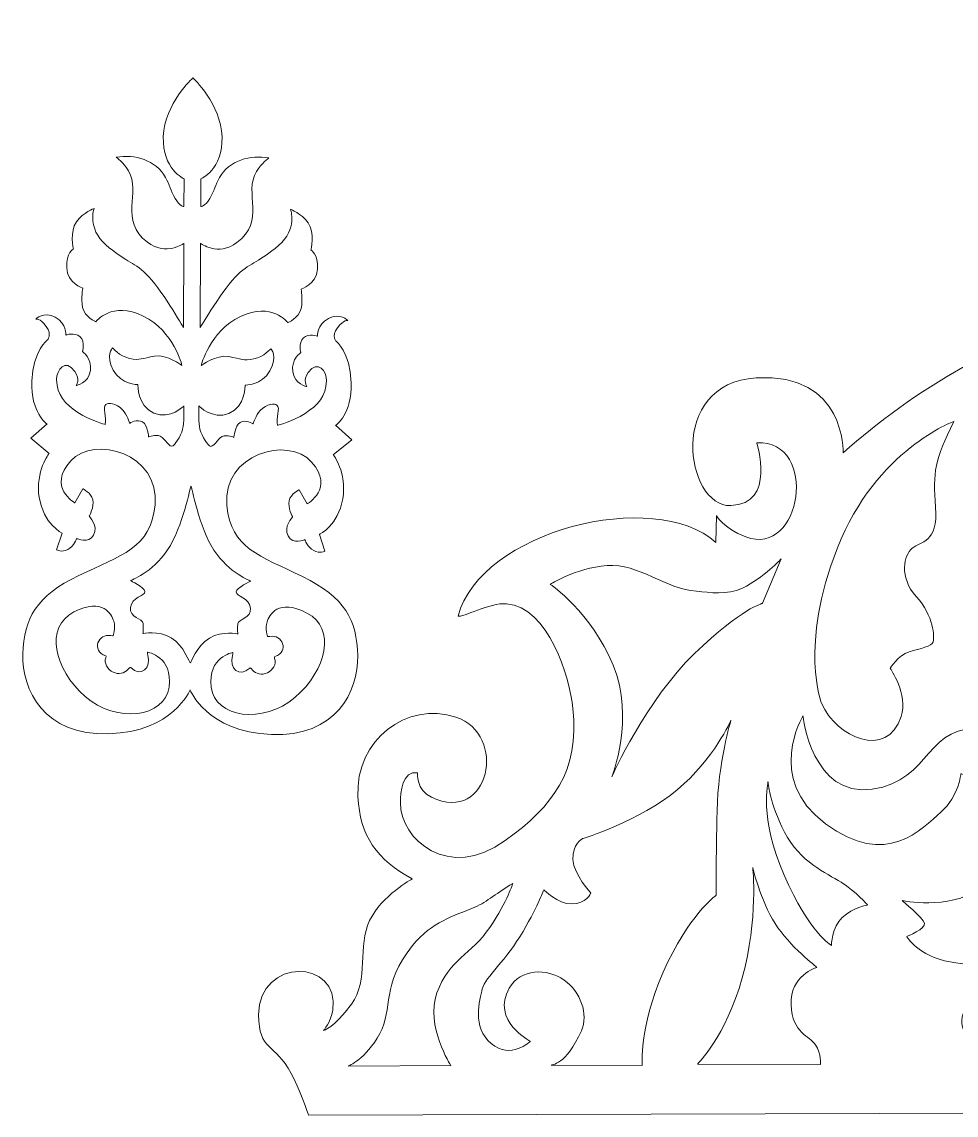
# Model space of a CAD drawing. Header units: millimetres. Extents: x -329 to 352, y -94 to 146.
# Drawn here: x 219.9 to 297.2, y 53.1 to 143.6 of the extents above; entities that cross this region are included whole.
import ezdxf

# ---------------------------------------------------------------- set-up
doc = ezdxf.new("R2010")
doc.units = ezdxf.units.MM
doc.header["$MEASUREMENT"] = 0
doc.layers.add('Layer 1', color=7, linetype='Continuous')

msp = doc.modelspace()

# ---------------------------------------------------------------- linework, layer by layer
at = {"layer": 'Layer 1', "lineweight": 9}
for points, knots in [([(343.0851, 131.382), (341.5925, 134.0511), (339.3382, 133.9587), (338.1652, 132.3684), (338.1652, 132.3684), (336.6317, 130.2891), (337.8594, 125.8007), (341.5374, 125.5485), (341.5374, 125.5485), (351.4276, 124.8708), (350.383, 143.5529), (339.473, 141.5822), (339.473, 141.5822), (332.095, 140.2494), (331.1016, 127.7149), (323.9948, 125.7471), (323.9948, 125.7471), (321.4153, 125.032), (319.8278, 124.9534), (319.8278, 124.9534), (319.8278, 124.9534), (319.8278, 124.9534), (319.3124, 126.2625), (318.3204, 128.3266), (318.3204, 128.3266), (317.3281, 130.3897), (315.979, 131.8985), (315.979, 131.8985), (315.979, 131.8985), (315.979, 131.8985), (315.1454, 129.7945), (314.9867, 126.6594), (314.9867, 126.6594), (314.8283, 123.5242), (315.5423, 119.7139), (315.5423, 119.7139), (315.5423, 119.7139), (315.5423, 119.7139), (312.0791, 119.565), (312.0791, 119.565), (312.0791, 119.565), (312.0791, 119.565), (311.3241, 121.3705), (311.1463, 121.9865), (311.1463, 121.9865), (310.9671, 122.601), (310.3924, 124.9629), (310.3924, 124.9629), (310.3924, 124.9629), (309.4071, 123.1662), (308.7637, 121.2573), (309.0819, 119.1876), (309.0819, 119.1876), (301.3567, 117.8025), (293.6782, 113.0637), (287.8697, 107.9167), (287.8697, 107.9167), (287.8697, 107.9167), (288.1068, 114.545), (280.6862, 114.1083), (280.6862, 114.1083), (273.2641, 113.6712), (274.8117, 103.4325), (278.5819, 103.551), (278.5819, 103.551), (282.3523, 103.671), (280.726, 108.7503), (280.726, 108.7503), (280.726, 108.7503), (285.9033, 108.9542), (284.4634, 99.191), (279.8123, 100.9712), (279.8123, 100.9712), (277.9479, 101.6866), (277.3912, 102.7174), (277.3912, 102.7174), (277.3912, 102.7174), (277.3912, 102.7174), (277.3514, 100.496), (277.3514, 100.496), (277.3514, 100.496), (272.2347, 105.0736), (257.8548, 101.4453), (256.0178, 94.4021), (256.0178, 94.4021), (256.3417, 94.2712), (258.6788, 95.5363), (260.0141, 95.4301), (260.0141, 95.4301), (263.4978, 95.1546), (265.2507, 89.3835), (265.5181, 86.7719), (265.5181, 86.7719), (266.0526, 81.5532), (263.9208, 78.749), (259.9245, 75.8471), (259.9245, 75.8471), (255.253, 72.4555), (251.2155, 75.9216), (251.2472, 78.997), (251.2472, 78.997), (251.2553, 79.7992), (251.3986, 81.676), (252.6665, 81.446), (252.6665, 81.446), (252.6665, 81.446), (252.5465, 80.0169), (253.8172, 79.4217), (253.8172, 79.4217), (258.6556, 77.1535), (260.1189, 84.6513), (255.8443, 86.0511), (255.8443, 86.0511), (251.7542, 87.392), (247.5043, 84.1828), (247.7304, 79.4933), (247.7304, 79.4933), (247.8888, 76.2176), (249.3041, 74.2431), (252.2297, 72.675), (252.2297, 72.675), (252.2297, 72.675), (249.6901, 71.2857), (248.6977, 69.2213), (248.6977, 69.2213), (247.7057, 67.1586), (248.6578, 64.3004), (247.1889, 62.316), (247.1889, 62.316), (245.7213, 60.3316), (244.8873, 60.1334), (244.8873, 60.1334), (244.8873, 60.1334), (244.8873, 60.1334), (245.5033, 60.8442), (245.655, 61.8242), (245.655, 61.8242), (246.3136, 66.078), (239.5283, 66.2241), (239.5212, 61.4355), (239.5212, 61.4355), (239.5174, 58.4368), (240.854, 59.1068), (242.2182, 56.5918), (242.2182, 56.5918), (242.8536, 55.4202), (243.6473, 53.1385), (243.6473, 53.1385), (243.6473, 53.1385), (243.6473, 53.1385), (338.1225, 53.4154), (338.1225, 53.4154), (338.1225, 53.4154), (338.1225, 53.4154), (341.7745, 55.6383), (341.656, 59.8451), (341.656, 59.8451), (341.536, 64.0524), (339.3932, 66.0766), (339.3932, 66.0766), (339.3932, 66.0766), (339.3932, 66.0766), (341.9329, 66.2752), (342.1315, 68.1396), (342.1315, 68.1396), (342.3298, 70.0055), (340.2463, 70.481), (340.6431, 73.2592), (340.6431, 73.2592), (341.04, 76.0373), (343.2226, 77.3075), (343.2226, 77.3075), (343.2226, 77.3075), (343.2226, 77.3075), (342.509, 78.9353), (341.0993, 78.9049), (341.0993, 78.9049), (339.691, 78.876), (338.8475, 77.5654), (338.8475, 77.5654), (338.8475, 77.5654), (338.8475, 77.5654), (336.7626, 80.5228), (337.5179, 83.1407), (337.5179, 83.1407), (338.2714, 85.7604), (341.1282, 87.3095), (342.4786, 86.1573), (342.4786, 86.1573), (343.8277, 85.0069), (342.914, 84.0145), (342.914, 84.0145), (342.914, 84.0145), (342.914, 84.0145), (340.5729, 86.3958), (339.2638, 83.6575), (339.2638, 83.6575), (337.9532, 80.9196), (342.3188, 79.6888), (344.4231, 81.7518), (344.4231, 81.7518), (346.5261, 83.8163), (345.4938, 88.6187), (342.7157, 90.246), (342.7157, 90.246), (339.9376, 91.8734), (337.0011, 89.4921), (335.572, 85.5622), (335.572, 85.5622), (334.1443, 81.6333), (336.8825, 77.3862), (336.8825, 77.3862), (336.8825, 77.3862), (336.8825, 77.3862), (335.6517, 78.2198), (334.6995, 79.4507), (334.6995, 79.4507), (333.7474, 80.6812), (333.4292, 81.355), (333.4292, 81.355), (333.4292, 81.355), (333.4292, 81.355), (333.2306, 80.721), (333.3106, 79.4507), (333.3106, 79.4507), (333.389, 78.18), (333.8465, 76.5333), (333.8465, 76.5333), (333.8465, 76.5333), (333.8465, 76.5333), (330.6317, 81.0382), (330.6317, 81.0382), (330.6317, 81.0382), (330.6317, 81.0382), (331.4254, 81.4749), (331.6431, 82.3484), (331.6431, 82.3484), (331.8621, 83.2208), (331.4847, 84.0544), (331.4847, 84.0544), (331.4847, 84.0544), (331.4847, 84.0544), (335.0357, 86.6741), (335.2149, 89.2138), (335.2149, 89.2138), (335.3942, 91.7538), (332.7152, 92.2897), (332.7152, 92.2897), (332.7152, 92.2897), (332.7152, 92.2897), (334.1637, 92.8947), (335.1158, 93.778), (335.1158, 93.778), (336.068, 94.6614), (336.4648, 95.8919), (336.4648, 95.8919), (336.4648, 95.8919), (336.4648, 95.8919), (335.4534, 95.247), (334.6293, 95.0484), (334.6293, 95.0484), (333.8067, 94.8501), (332.5458, 95.0374), (332.5458, 95.0374), (332.5458, 95.0374), (332.5458, 95.0374), (334.4406, 95.6534), (335.9494, 96.7643), (335.9494, 96.7643), (337.4572, 97.8762), (338.0827, 99.1455), (338.0827, 99.1455), (338.0827, 99.1455), (338.0827, 99.1455), (336.7626, 98.9773), (336.4154, 99.0461), (336.4154, 99.0461), (336.068, 99.1166), (335.8902, 99.1166), (335.8902, 99.1166), (335.8902, 99.1166), (335.8902, 99.1166), (337.665, 99.9199), (338.8366, 101.3088), (338.8366, 101.3088), (340.0078, 102.698), (340.0575, 104.3049), (340.0575, 104.3049), (340.0575, 104.3049), (340.0575, 104.3049), (339.5213, 103.4117), (338.6972, 103.0342), (338.6972, 103.0342), (337.8745, 102.6581), (337.1305, 102.7075), (337.1305, 102.7075), (337.1305, 102.7075), (337.1305, 102.7075), (338.9262, 104.7321), (338.995, 106.7659), (338.995, 106.7659), (339.0652, 108.8), (337.9338, 110.2979), (337.9338, 110.2979), (337.9338, 110.2979), (337.9338, 110.2979), (337.9035, 109.2258), (337.526, 108.2543), (337.526, 108.2543), (337.1499, 107.2813), (336.5241, 106.974), (336.5241, 106.974), (336.5241, 106.974), (336.5241, 106.974), (336.6634, 109.0769), (335.8295, 109.901), (335.8295, 109.901), (334.9959, 110.7237), (333.1314, 111.0215), (333.1314, 111.0215), (333.1314, 111.0215), (333.1314, 111.0215), (333.8052, 111.5079), (334.2116, 111.6374), (334.2116, 111.6374), (334.6198, 111.7655), (335.4425, 111.727), (335.4425, 111.727), (335.4425, 111.727), (335.4425, 111.727), (334.8869, 114.4554), (335.9579, 116.6384), (335.9579, 116.6384), (337.03, 118.821), (339.6494, 121.0823), (339.6494, 121.0823), (339.6494, 121.0823), (339.6494, 121.0823), (336.2362, 121.4792), (333.1011, 119.8917), (333.1011, 119.8917), (329.966, 118.3042), (327.6235, 115.2491), (327.6235, 115.2491), (327.6235, 115.2491), (327.6235, 115.2491), (327.505, 116.7569), (327.7833, 117.8675), (327.7833, 117.8675), (328.0603, 118.9794), (328.0204, 119.7333), (328.0204, 119.7333), (328.0204, 119.7333), (328.0204, 119.7333), (325.6391, 117.7091), (324.0128, 114.7323), (324.0128, 114.7323), (322.3855, 111.7559), (322.0673, 108.0257), (322.0673, 108.0257), (322.0673, 108.0257), (322.0673, 108.0257), (320.8378, 108.7792), (320.5196, 110.5251), (320.5196, 110.5251), (320.3101, 111.6815), (321.0128, 113.4094), (321.0929, 115.2435), (321.0929, 115.2435), (321.1659, 116.9125), (320.6064, 118.6873), (320.6396, 119.8518), (320.6396, 119.8518), (329.2054, 119.9016), (334.0988, 126.8633), (335.9978, 134.4575), (335.9978, 134.4575), (336.316, 135.7268), (337.9423, 139.4187), (341.674, 138.0294), (341.674, 138.0294), (345.4042, 136.6405), (342.9528, 131.5926), (342.9528, 131.5926)], [0, 0, 0, 0, 0.0103093, 0.0103093, 0.0103093, 0.0103093, 0.0206186, 0.0206186, 0.0206186, 0.0206186, 0.0309278, 0.0309278, 0.0309278, 0.0309278, 0.0412371, 0.0412371, 0.0412371, 0.0412371, 0.0515464, 0.0515464, 0.0515464, 0.0515464, 0.0618557, 0.0618557, 0.0618557, 0.0618557, 0.0721649, 0.0721649, 0.0721649, 0.0721649, 0.0824742, 0.0824742, 0.0824742, 0.0824742, 0.0927835, 0.0927835, 0.0927835, 0.0927835, 0.1030928, 0.1030928, 0.1030928, 0.1030928, 0.1134021, 0.1134021, 0.1134021, 0.1134021, 0.1237113, 0.1237113, 0.1237113, 0.1237113, 0.1340206, 0.1340206, 0.1340206, 0.1340206, 0.1443299, 0.1443299, 0.1443299, 0.1443299, 0.1546392, 0.1546392, 0.1546392, 0.1546392, 0.1649485, 0.1649485, 0.1649485, 0.1649485, 0.1752577, 0.1752577, 0.1752577, 0.1752577, 0.185567, 0.185567, 0.185567, 0.185567, 0.1958763, 0.1958763, 0.1958763, 0.1958763, 0.2061856, 0.2061856, 0.2061856, 0.2061856, 0.2164948, 0.2164948, 0.2164948, 0.2164948, 0.2268041, 0.2268041, 0.2268041, 0.2268041, 0.2371134, 0.2371134, 0.2371134, 0.2371134, 0.2474227, 0.2474227, 0.2474227, 0.2474227, 0.257732, 0.257732, 0.257732, 0.257732, 0.2680412, 0.2680412, 0.2680412, 0.2680412, 0.2783505, 0.2783505, 0.2783505, 0.2783505, 0.2886598, 0.2886598, 0.2886598, 0.2886598, 0.2989691, 0.2989691, 0.2989691, 0.2989691, 0.3092784, 0.3092784, 0.3092784, 0.3092784, 0.3195876, 0.3195876, 0.3195876, 0.3195876, 0.3298969, 0.3298969, 0.3298969, 0.3298969, 0.3402062, 0.3402062, 0.3402062, 0.3402062, 0.3505155, 0.3505155, 0.3505155, 0.3505155, 0.3608247, 0.3608247, 0.3608247, 0.3608247, 0.371134, 0.371134, 0.371134, 0.371134, 0.3814433, 0.3814433, 0.3814433, 0.3814433, 0.3917526, 0.3917526, 0.3917526, 0.3917526, 0.4020619, 0.4020619, 0.4020619, 0.4020619, 0.4123711, 0.4123711, 0.4123711, 0.4123711, 0.4226804, 0.4226804, 0.4226804, 0.4226804, 0.4329897, 0.4329897, 0.4329897, 0.4329897, 0.443299, 0.443299, 0.443299, 0.443299, 0.4536082, 0.4536082, 0.4536082, 0.4536082, 0.4639175, 0.4639175, 0.4639175, 0.4639175, 0.4742268, 0.4742268, 0.4742268, 0.4742268, 0.4845361, 0.4845361, 0.4845361, 0.4845361, 0.4948454, 0.4948454, 0.4948454, 0.4948454, 0.5051546, 0.5051546, 0.5051546, 0.5051546, 0.5154639, 0.5154639, 0.5154639, 0.5154639, 0.5257732, 0.5257732, 0.5257732, 0.5257732, 0.5360825, 0.5360825, 0.5360825, 0.5360825, 0.5463918, 0.5463918, 0.5463918, 0.5463918, 0.556701, 0.556701, 0.556701, 0.556701, 0.5670103, 0.5670103, 0.5670103, 0.5670103, 0.5773196, 0.5773196, 0.5773196, 0.5773196, 0.5876289, 0.5876289, 0.5876289, 0.5876289, 0.5979381, 0.5979381, 0.5979381, 0.5979381, 0.6082474, 0.6082474, 0.6082474, 0.6082474, 0.6185567, 0.6185567, 0.6185567, 0.6185567, 0.628866, 0.628866, 0.628866, 0.628866, 0.6391753, 0.6391753, 0.6391753, 0.6391753, 0.6494845, 0.6494845, 0.6494845, 0.6494845, 0.6597938, 0.6597938, 0.6597938, 0.6597938, 0.6701031, 0.6701031, 0.6701031, 0.6701031, 0.6804124, 0.6804124, 0.6804124, 0.6804124, 0.6907216, 0.6907216, 0.6907216, 0.6907216, 0.7010309, 0.7010309, 0.7010309, 0.7010309, 0.7113402, 0.7113402, 0.7113402, 0.7113402, 0.7216495, 0.7216495, 0.7216495, 0.7216495, 0.7319588, 0.7319588, 0.7319588, 0.7319588, 0.742268, 0.742268, 0.742268, 0.742268, 0.7525773, 0.7525773, 0.7525773, 0.7525773, 0.7628866, 0.7628866, 0.7628866, 0.7628866, 0.7731959, 0.7731959, 0.7731959, 0.7731959, 0.7835052, 0.7835052, 0.7835052, 0.7835052, 0.7938144, 0.7938144, 0.7938144, 0.7938144, 0.8041237, 0.8041237, 0.8041237, 0.8041237, 0.814433, 0.814433, 0.814433, 0.814433, 0.8247423, 0.8247423, 0.8247423, 0.8247423, 0.8350515, 0.8350515, 0.8350515, 0.8350515, 0.8453608, 0.8453608, 0.8453608, 0.8453608, 0.8556701, 0.8556701, 0.8556701, 0.8556701, 0.8659794, 0.8659794, 0.8659794, 0.8659794, 0.8762887, 0.8762887, 0.8762887, 0.8762887, 0.8865979, 0.8865979, 0.8865979, 0.8865979, 0.8969072, 0.8969072, 0.8969072, 0.8969072, 0.9072165, 0.9072165, 0.9072165, 0.9072165, 0.9175258, 0.9175258, 0.9175258, 0.9175258, 0.9278351, 0.9278351, 0.9278351, 0.9278351, 0.9381443, 0.9381443, 0.9381443, 0.9381443, 0.9484536, 0.9484536, 0.9484536, 0.9484536, 0.9587629, 0.9587629, 0.9587629, 0.9587629, 0.9690722, 0.9690722, 0.9690722, 0.9690722, 0.9793814, 0.9793814, 0.9793814, 0.9793814, 1, 1, 1, 1]), ([(233.8493, 88.2976), (233.8493, 88.2976), (232.4491, 84.84), (227.0971, 84.6746), (227.0971, 84.6746), (221.7448, 84.5106), (219.9326, 88.2976), (220.0151, 91.2631), (220.0151, 91.2631), (220.098, 94.2271), (221.1274, 96.0806), (224.6467, 97.7672), (224.6467, 97.7672), (228.1678, 99.4556), (230.5861, 100.0162), (230.954, 103.5743), (230.954, 103.5743), (231.3964, 107.8532), (225.9284, 109.4103), (223.9729, 107.2457), (223.9729, 107.2457), (222.0161, 105.0807), (224.3229, 103.7715), (224.3229, 103.7715), (224.3229, 103.7715), (224.3229, 103.7715), (224.9819, 104.936), (224.9819, 104.936), (224.9819, 104.936), (224.9819, 104.936), (225.6818, 104.6065), (225.8045, 104.029), (225.8045, 104.029), (225.9284, 103.4519), (225.5068, 102.6786), (225.5068, 102.6786), (225.5068, 102.6786), (225.5068, 102.6786), (226.2783, 101.8739), (225.8663, 101.1105), (225.8663, 101.1105), (225.4542, 100.3485), (224.476, 100.8226), (224.476, 100.8226), (224.476, 100.8226), (224.476, 100.8226), (224.2498, 100.1831), (223.7344, 99.9157), (223.7344, 99.9157), (223.2204, 99.6472), (222.7975, 99.8952), (222.7975, 99.8952), (222.7975, 99.8952), (222.7975, 99.8952), (223.2716, 101.2661), (223.2716, 101.2661), (223.2716, 101.2661), (223.2716, 101.2661), (221.706, 102.0284), (221.3669, 104.2139), (221.3669, 104.2139), (221.0269, 106.3994), (222.1896, 107.8644), (222.1896, 107.8644), (222.1896, 107.8644), (222.1896, 107.8644), (220.6766, 109.121), (220.6766, 109.121), (220.6766, 109.121), (220.6766, 109.121), (222.0161, 110.2965), (222.0161, 110.2965), (222.0161, 110.2965), (222.0161, 110.2965), (220.6353, 111.2557), (220.7595, 113.8324), (220.7595, 113.8324), (220.8819, 116.4108), (222.0369, 117.2459), (222.0369, 117.2459), (222.0369, 117.2459), (222.0369, 117.2459), (222.4722, 117.6636), (221.9377, 118.3691), (221.9377, 118.3691), (221.4015, 119.0747), (221.0928, 118.9727), (221.0928, 118.9727), (221.0928, 118.9727), (221.0928, 118.9727), (221.7211, 119.6479), (222.6941, 119.1216), (222.6941, 119.1216), (223.6671, 118.5963), (223.5746, 117.647), (223.5746, 117.647), (223.5746, 117.647), (223.5746, 117.647), (224.2911, 117.9253), (224.7448, 117.5037), (224.7448, 117.5037), (225.1967, 117.0808), (224.9402, 116.2757), (224.9402, 116.2757), (224.9402, 116.2757), (224.9402, 116.2757), (225.7534, 115.7716), (225.5992, 114.709), (225.5992, 114.709), (225.4447, 113.6479), (224.4347, 113.4824), (224.4347, 113.4824), (224.4347, 113.4824), (224.4347, 113.4824), (224.779, 113.9813), (224.3176, 114.6374), (224.3176, 114.6374), (223.5101, 115.7797), (222.7932, 114.7447), (222.8084, 113.9689), (222.8084, 113.9689), (222.8334, 112.6915), (223.4836, 111.9475), (224.5571, 111.2557), (224.5571, 111.2557), (225.6486, 110.5501), (226.8145, 110.2552), (226.8145, 110.2552), (226.8145, 110.2552), (226.9895, 110.8257), (226.568, 111.702), (226.889, 111.9214), (226.889, 111.9214), (227.0692, 112.0452), (227.6908, 112.0741), (228.2765, 111.4511), (228.2765, 111.4511), (228.6059, 111.1012), (228.854, 110.3586), (228.854, 110.3586), (228.854, 110.3586), (228.854, 110.3586), (229.4921, 110.7498), (229.9246, 110.4619), (229.9246, 110.4619), (230.3561, 110.1723), (230.4182, 109.2244), (230.4182, 109.2244), (230.4182, 109.2244), (230.4182, 109.2244), (230.9953, 109.4724), (231.3869, 109.2865), (231.3869, 109.2865), (231.7781, 109.1002), (232.1489, 108.2761), (232.4368, 108.5023), (232.4368, 108.5023), (232.725, 108.7298), (233.1988, 109.5137), (233.2817, 110.0912), (233.2817, 110.0912), (233.3628, 110.6687), (233.3423, 111.8014), (233.3423, 111.8014), (233.3423, 111.8014), (233.3423, 111.8014), (232.23, 110.6274), (230.8507, 111.2045), (230.8507, 111.2045), (229.4713, 111.7806), (229.5334, 113.554), (229.5334, 113.554), (229.5334, 113.554), (229.5334, 113.554), (228.1526, 113.5336), (227.494, 114.7503), (227.494, 114.7503), (226.835, 115.967), (227.4319, 116.5858), (227.4319, 116.5858), (227.4319, 116.5858), (227.4319, 116.5858), (227.9678, 115.9258), (228.8331, 115.719), (228.8331, 115.719), (229.6974, 115.5137), (229.8834, 115.7399), (230.9128, 115.905), (230.9128, 115.905), (231.9422, 116.0704), (233.1783, 115.1415), (233.1783, 115.1415), (233.1783, 115.1415), (233.1783, 115.1415), (232.5401, 117.9461), (229.9659, 119.2249), (229.9659, 119.2249), (227.3906, 120.5038), (226.0525, 118.7508), (226.0525, 118.7508), (226.0525, 118.7508), (226.0525, 118.7508), (225.1265, 119.142), (224.961, 119.9263), (224.961, 119.9263), (224.7956, 120.7091), (224.9819, 121.5346), (224.9819, 121.5346), (224.9819, 121.5346), (224.9819, 121.5346), (223.7041, 121.9258), (223.6438, 123.2046), (223.6438, 123.2046), (223.5817, 124.482), (224.199, 124.7713), (224.199, 124.7713), (224.199, 124.7713), (224.199, 124.7713), (223.8696, 126.2142), (224.4456, 127.0189), (224.4456, 127.0189), (225.0231, 127.8225), (225.9079, 128.1118), (225.9079, 128.1118), (225.9079, 128.1118), (225.9079, 128.1118), (225.311, 126.5035), (226.8766, 125.1213), (226.8766, 125.1213), (228.4419, 123.7405), (229.0896, 123.7708), (230.2224, 122.6987), (230.2224, 122.6987), (231.3551, 121.6267), (233.3021, 118.2767), (233.3021, 118.2767), (233.3021, 118.2767), (233.3021, 118.2767), (233.3438, 125.2455), (233.3438, 125.2455), (233.3438, 125.2455), (233.3438, 125.2455), (231.8801, 124.1525), (230.3162, 125.328), (230.3162, 125.328), (227.9237, 127.1236), (229.8326, 129.4375), (228.7506, 131.2247), (228.7506, 131.2247), (228.3385, 131.9055), (227.742, 132.3589), (227.742, 132.3589), (227.742, 132.3589), (229.2674, 132.6277), (231.0341, 132.1123), (231.8194, 130.6888), (231.8194, 130.6888), (232.1489, 130.0905), (232.2314, 129.5959), (232.6022, 128.9567), (232.6022, 128.9567), (232.973, 128.3171), (233.3438, 128.2772), (233.3438, 128.2772), (233.3438, 128.2772), (233.3438, 128.2772), (233.3628, 130.5646), (233.3628, 130.5646), (233.3628, 130.5646), (233.3628, 130.5646), (231.5301, 131.3693), (231.6335, 134.0705), (231.6335, 134.0705), (231.7369, 136.7714), (234.0849, 138.9156), (234.0849, 138.9156), (234.0849, 138.9156), (234.0849, 138.9156), (236.4126, 136.7492), (236.4898, 134.0483), (236.4898, 134.0483), (236.5681, 131.346), (234.7273, 130.5593), (234.7273, 130.5593), (234.7273, 130.5593), (234.7273, 130.5593), (234.7273, 128.2702), (234.7273, 128.2702), (234.7273, 128.2702), (234.7273, 128.2702), (235.0992, 128.3076), (235.4756, 128.944), (235.4756, 128.944), (235.8517, 129.5793), (235.9384, 130.0729), (236.2746, 130.668), (236.2746, 130.668), (237.0712, 132.0848), (238.8432, 132.5836), (240.3676, 132.301), (240.3676, 132.301), (240.3676, 132.301), (239.7654, 131.8519), (239.3477, 131.1767), (239.3477, 131.1767), (238.2495, 129.3987), (240.1361, 127.0672), (237.727, 125.2938), (237.727, 125.2938), (236.1522, 124.1335), (234.6995, 125.2387), (234.6995, 125.2387), (234.6995, 125.2387), (234.6995, 125.2387), (234.6762, 118.27), (234.6762, 118.27), (234.6762, 118.27), (234.6762, 118.27), (236.6535, 121.602), (237.7962, 122.6645), (237.7962, 122.6645), (238.9385, 123.7253), (239.5876, 123.6883), (241.1655, 125.0553), (241.1655, 125.0553), (242.7432, 126.4223), (242.1604, 128.0359), (242.1604, 128.0359), (242.1604, 128.0359), (242.1604, 128.0359), (243.0437, 127.7396), (243.6128, 126.9293), (243.6128, 126.9293), (244.1818, 126.1207), (243.8389, 124.6803), (243.8389, 124.6803), (243.8389, 124.6803), (243.8389, 124.6803), (244.4534, 124.3857), (244.3804, 123.108), (244.3804, 123.108), (244.3074, 121.8306), (243.0272, 121.4503), (243.0272, 121.4503), (243.0272, 121.4503), (243.0272, 121.4503), (243.2035, 120.6234), (243.0324, 119.8423), (243.0324, 119.8423), (242.8603, 119.0609), (241.93, 118.6764), (241.93, 118.6764), (241.93, 118.6764), (241.93, 118.6764), (240.6071, 120.4417), (238.0205, 119.1876), (238.0205, 119.1876), (235.4354, 117.9334), (234.7714, 115.1348), (234.7714, 115.1348), (234.7714, 115.1348), (234.7714, 115.1348), (236.0157, 116.0514), (237.0437, 115.876), (237.0437, 115.876), (238.0717, 115.7025), (238.2551, 115.4739), (239.1219, 115.6721), (239.1219, 115.6721), (239.9887, 115.8707), (240.5302, 116.5251), (240.5302, 116.5251), (240.5302, 116.5251), (240.5302, 116.5251), (241.1214, 115.9011), (240.4515, 114.691), (240.4515, 114.691), (239.7805, 113.4796), (238.4012, 113.5128), (238.4012, 113.5128), (238.4012, 113.5128), (238.4012, 113.5128), (238.4463, 111.7394), (237.0617, 111.1756), (237.0617, 111.1756), (235.6767, 110.6108), (234.5757, 111.7958), (234.5757, 111.7958), (234.5757, 111.7958), (234.5757, 111.7958), (234.5439, 110.663), (234.6212, 110.0841), (234.6212, 110.0841), (234.6981, 109.507), (235.1641, 108.7185), (235.4505, 108.4885), (235.4505, 108.4885), (235.7374, 108.2599), (236.1148, 109.0812), (236.5075, 109.2629), (236.5075, 109.2629), (236.9019, 109.4449), (237.4751, 109.1912), (237.4751, 109.1912), (237.4751, 109.1912), (237.4751, 109.1912), (237.5467, 110.1395), (237.9807, 110.4246), (237.9807, 110.4246), (238.4163, 110.7085), (239.0513, 110.3117), (239.0513, 110.3117), (239.0513, 110.3117), (239.0513, 110.3117), (239.305, 111.0518), (239.6384, 111.3989), (239.6384, 111.3989), (240.2296, 112.0163), (240.8512, 111.9817), (241.0304, 111.8565), (241.0304, 111.8565), (241.35, 111.6332), (240.92, 110.7607), (241.0897, 110.1889), (241.0897, 110.1889), (241.0897, 110.1889), (242.2567, 110.4729), (243.3552, 111.1675), (243.3552, 111.1675), (244.434, 111.8508), (245.0927, 112.5881), (245.1286, 113.8655), (245.1286, 113.8655), (245.1505, 114.6413), (244.4436, 115.6834), (243.6265, 114.5478), (243.6265, 114.5478), (243.158, 113.8959), (243.4985, 113.3942), (243.4985, 113.3942), (243.4985, 113.3942), (243.4985, 113.3942), (242.4909, 113.5678), (242.3463, 114.6318), (242.3463, 114.6318), (242.2017, 115.6943), (243.0187, 116.1932), (243.0187, 116.1932), (243.0187, 116.1932), (243.0187, 116.1932), (242.7693, 116.9993), (243.2268, 117.417), (243.2268, 117.417), (243.683, 117.8357), (244.397, 117.5507), (244.397, 117.5507), (244.397, 117.5507), (244.397, 117.5507), (244.3141, 118.5), (245.2913, 119.0168), (245.2913, 119.0168), (246.2695, 119.5336), (246.8911, 118.8528), (246.8911, 118.8528), (246.8911, 118.8528), (246.8911, 118.8528), (246.5839, 118.959), (246.0409, 118.2573), (246.0409, 118.2573), (245.4994, 117.556), (245.9319, 117.1344), (245.9319, 117.1344), (245.9319, 117.1344), (245.9319, 117.1344), (247.077, 116.2895), (247.1776, 113.71), (247.1776, 113.71), (247.2771, 111.1315), (245.8878, 110.1864), (245.8878, 110.1864), (245.8878, 110.1864), (245.8878, 110.1864), (247.215, 108.9983), (247.215, 108.9983), (247.215, 108.9983), (247.215, 108.9983), (245.691, 107.7554), (245.691, 107.7554), (245.691, 107.7554), (245.691, 107.7554), (246.84, 106.2808), (246.4805, 104.0982), (246.4805, 104.0982), (246.1207, 101.9152), (244.5483, 101.167), (244.5483, 101.167), (244.5483, 101.167), (244.5483, 101.167), (245.0087, 99.7918), (245.0087, 99.7918), (245.0087, 99.7918), (245.0087, 99.7918), (244.5843, 99.5477), (244.0731, 99.8208), (244.0731, 99.8208), (243.5606, 100.0935), (243.3401, 100.7345), (243.3401, 100.7345), (243.3401, 100.7345), (243.3401, 100.7345), (242.3572, 100.2698), (241.9522, 101.0361), (241.9522, 101.0361), (241.5472, 101.8037), (242.3269, 102.6003), (242.3269, 102.6003), (242.3269, 102.6003), (242.3269, 102.6003), (241.9124, 103.3775), (242.0404, 103.9535), (242.0404, 103.9535), (242.1699, 104.5293), (242.8726, 104.8531), (242.8726, 104.8531), (242.8726, 104.8531), (242.8726, 104.8531), (243.5203, 103.6819), (243.5203, 103.6819), (243.5203, 103.6819), (243.5203, 103.6819), (245.8398, 104.9703), (243.9035, 107.1532), (243.9035, 107.1532), (241.9674, 109.3359), (236.4842, 107.8299), (236.8881, 103.5468), (236.8881, 103.5468), (237.2229, 99.9859), (239.6359, 99.4031), (243.14, 97.6819), (243.14, 97.6819), (246.6459, 95.9621), (247.6574, 94.0991), (247.7124, 91.135), (247.7124, 91.135), (247.7674, 88.1692), (245.921, 84.3977), (240.5701, 84.6125), (240.5701, 84.6125), (235.2177, 84.8263), (233.8507, 88.2976), (233.8507, 88.2976), (233.8507, 88.2976), (233.8507, 88.2976), (233.8493, 88.2976), (233.8493, 88.2976)], [0, 0, 0, 0, 0.0071429, 0.0071429, 0.0071429, 0.0071429, 0.0142857, 0.0142857, 0.0142857, 0.0142857, 0.0214286, 0.0214286, 0.0214286, 0.0214286, 0.0285714, 0.0285714, 0.0285714, 0.0285714, 0.0357143, 0.0357143, 0.0357143, 0.0357143, 0.0428571, 0.0428571, 0.0428571, 0.0428571, 0.05, 0.05, 0.05, 0.05, 0.0571429, 0.0571429, 0.0571429, 0.0571429, 0.0642857, 0.0642857, 0.0642857, 0.0642857, 0.0714286, 0.0714286, 0.0714286, 0.0714286, 0.0785714, 0.0785714, 0.0785714, 0.0785714, 0.0857143, 0.0857143, 0.0857143, 0.0857143, 0.0928571, 0.0928571, 0.0928571, 0.0928571, 0.1, 0.1, 0.1, 0.1, 0.1071429, 0.1071429, 0.1071429, 0.1071429, 0.1142857, 0.1142857, 0.1142857, 0.1142857, 0.1214286, 0.1214286, 0.1214286, 0.1214286, 0.1285714, 0.1285714, 0.1285714, 0.1285714, 0.1357143, 0.1357143, 0.1357143, 0.1357143, 0.1428571, 0.1428571, 0.1428571, 0.1428571, 0.15, 0.15, 0.15, 0.15, 0.1571429, 0.1571429, 0.1571429, 0.1571429, 0.1642857, 0.1642857, 0.1642857, 0.1642857, 0.1714286, 0.1714286, 0.1714286, 0.1714286, 0.1785714, 0.1785714, 0.1785714, 0.1785714, 0.1857143, 0.1857143, 0.1857143, 0.1857143, 0.1928571, 0.1928571, 0.1928571, 0.1928571, 0.2, 0.2, 0.2, 0.2, 0.2071429, 0.2071429, 0.2071429, 0.2071429, 0.2142857, 0.2142857, 0.2142857, 0.2142857, 0.2214286, 0.2214286, 0.2214286, 0.2214286, 0.2285714, 0.2285714, 0.2285714, 0.2285714, 0.2357143, 0.2357143, 0.2357143, 0.2357143, 0.2428571, 0.2428571, 0.2428571, 0.2428571, 0.25, 0.25, 0.25, 0.25, 0.2571429, 0.2571429, 0.2571429, 0.2571429, 0.2642857, 0.2642857, 0.2642857, 0.2642857, 0.2714286, 0.2714286, 0.2714286, 0.2714286, 0.2785714, 0.2785714, 0.2785714, 0.2785714, 0.2857143, 0.2857143, 0.2857143, 0.2857143, 0.2928571, 0.2928571, 0.2928571, 0.2928571, 0.3, 0.3, 0.3, 0.3, 0.3071429, 0.3071429, 0.3071429, 0.3071429, 0.3142857, 0.3142857, 0.3142857, 0.3142857, 0.3214286, 0.3214286, 0.3214286, 0.3214286, 0.3285714, 0.3285714, 0.3285714, 0.3285714, 0.3357143, 0.3357143, 0.3357143, 0.3357143, 0.3428571, 0.3428571, 0.3428571, 0.3428571, 0.35, 0.35, 0.35, 0.35, 0.3571429, 0.3571429, 0.3571429, 0.3571429, 0.3642857, 0.3642857, 0.3642857, 0.3642857, 0.3714286, 0.3714286, 0.3714286, 0.3714286, 0.3785714, 0.3785714, 0.3785714, 0.3785714, 0.3857143, 0.3857143, 0.3857143, 0.3857143, 0.3928571, 0.3928571, 0.3928571, 0.3928571, 0.4, 0.4, 0.4, 0.4, 0.4071429, 0.4071429, 0.4071429, 0.4071429, 0.4142857, 0.4142857, 0.4142857, 0.4142857, 0.4214286, 0.4214286, 0.4214286, 0.4214286, 0.4285714, 0.4285714, 0.4285714, 0.4285714, 0.4357143, 0.4357143, 0.4357143, 0.4357143, 0.4428571, 0.4428571, 0.4428571, 0.4428571, 0.45, 0.45, 0.45, 0.45, 0.4571429, 0.4571429, 0.4571429, 0.4571429, 0.4642857, 0.4642857, 0.4642857, 0.4642857, 0.4714286, 0.4714286, 0.4714286, 0.4714286, 0.4785714, 0.4785714, 0.4785714, 0.4785714, 0.4857143, 0.4857143, 0.4857143, 0.4857143, 0.4928571, 0.4928571, 0.4928571, 0.4928571, 0.5, 0.5, 0.5, 0.5, 0.5071429, 0.5071429, 0.5071429, 0.5071429, 0.5142857, 0.5142857, 0.5142857, 0.5142857, 0.5214286, 0.5214286, 0.5214286, 0.5214286, 0.5285714, 0.5285714, 0.5285714, 0.5285714, 0.5357143, 0.5357143, 0.5357143, 0.5357143, 0.5428571, 0.5428571, 0.5428571, 0.5428571, 0.55, 0.55, 0.55, 0.55, 0.5571429, 0.5571429, 0.5571429, 0.5571429, 0.5642857, 0.5642857, 0.5642857, 0.5642857, 0.5714286, 0.5714286, 0.5714286, 0.5714286, 0.5785714, 0.5785714, 0.5785714, 0.5785714, 0.5857143, 0.5857143, 0.5857143, 0.5857143, 0.5928571, 0.5928571, 0.5928571, 0.5928571, 0.6, 0.6, 0.6, 0.6, 0.6071429, 0.6071429, 0.6071429, 0.6071429, 0.6142857, 0.6142857, 0.6142857, 0.6142857, 0.6214286, 0.6214286, 0.6214286, 0.6214286, 0.6285714, 0.6285714, 0.6285714, 0.6285714, 0.6357143, 0.6357143, 0.6357143, 0.6357143, 0.6428571, 0.6428571, 0.6428571, 0.6428571, 0.65, 0.65, 0.65, 0.65, 0.6571429, 0.6571429, 0.6571429, 0.6571429, 0.6642857, 0.6642857, 0.6642857, 0.6642857, 0.6714286, 0.6714286, 0.6714286, 0.6714286, 0.6785714, 0.6785714, 0.6785714, 0.6785714, 0.6857143, 0.6857143, 0.6857143, 0.6857143, 0.6928571, 0.6928571, 0.6928571, 0.6928571, 0.7, 0.7, 0.7, 0.7, 0.7071429, 0.7071429, 0.7071429, 0.7071429, 0.7142857, 0.7142857, 0.7142857, 0.7142857, 0.7214286, 0.7214286, 0.7214286, 0.7214286, 0.7285714, 0.7285714, 0.7285714, 0.7285714, 0.7357143, 0.7357143, 0.7357143, 0.7357143, 0.7428571, 0.7428571, 0.7428571, 0.7428571, 0.75, 0.75, 0.75, 0.75, 0.7571429, 0.7571429, 0.7571429, 0.7571429, 0.7642857, 0.7642857, 0.7642857, 0.7642857, 0.7714286, 0.7714286, 0.7714286, 0.7714286, 0.7785714, 0.7785714, 0.7785714, 0.7785714, 0.7857143, 0.7857143, 0.7857143, 0.7857143, 0.7928571, 0.7928571, 0.7928571, 0.7928571, 0.8, 0.8, 0.8, 0.8, 0.8071429, 0.8071429, 0.8071429, 0.8071429, 0.8142857, 0.8142857, 0.8142857, 0.8142857, 0.8214286, 0.8214286, 0.8214286, 0.8214286, 0.8285714, 0.8285714, 0.8285714, 0.8285714, 0.8357143, 0.8357143, 0.8357143, 0.8357143, 0.8428571, 0.8428571, 0.8428571, 0.8428571, 0.85, 0.85, 0.85, 0.85, 0.8571429, 0.8571429, 0.8571429, 0.8571429, 0.8642857, 0.8642857, 0.8642857, 0.8642857, 0.8714286, 0.8714286, 0.8714286, 0.8714286, 0.8785714, 0.8785714, 0.8785714, 0.8785714, 0.8857143, 0.8857143, 0.8857143, 0.8857143, 0.8928571, 0.8928571, 0.8928571, 0.8928571, 0.9, 0.9, 0.9, 0.9, 0.9071429, 0.9071429, 0.9071429, 0.9071429, 0.9142857, 0.9142857, 0.9142857, 0.9142857, 0.9214286, 0.9214286, 0.9214286, 0.9214286, 0.9285714, 0.9285714, 0.9285714, 0.9285714, 0.9357143, 0.9357143, 0.9357143, 0.9357143, 0.9428571, 0.9428571, 0.9428571, 0.9428571, 0.95, 0.95, 0.95, 0.95, 0.9571429, 0.9571429, 0.9571429, 0.9571429, 0.9642857, 0.9642857, 0.9642857, 0.9642857, 0.9714286, 0.9714286, 0.9714286, 0.9714286, 0.9785714, 0.9785714, 0.9785714, 0.9785714, 0.9857143, 0.9857143, 0.9857143, 0.9857143, 1, 1, 1, 1]), ([(297.0377, 110.5089), (297.0377, 110.5089), (290.6132, 108.2021), (287.4026, 100.0494), (287.4026, 100.0494), (284.1903, 91.897), (286.0853, 87.2033), (286.0853, 87.2033), (286.0853, 87.2033), (287.2855, 84.3825), (291.4941, 82.5043), (292.6763, 86.0981), (292.6763, 86.0981), (293.2757, 87.9226), (291.7668, 90.0848), (291.7668, 90.0848), (291.7668, 90.0848), (291.7668, 90.0848), (292.4145, 91.1597), (293.3406, 91.4476), (293.3406, 91.4476), (294.268, 91.7372), (295.2145, 91.9012), (295.3179, 92.2939), (295.3179, 92.2939), (295.4213, 92.6851), (295.38, 94.3968), (293.9181, 96.0256), (293.9181, 96.0256), (292.4544, 97.6543), (292.9077, 99.4694), (293.5872, 100.0261), (293.5872, 100.0261), (294.268, 100.5828), (295.7508, 100.4586), (295.5232, 103.4078), (295.5232, 103.4078), (295.2974, 106.3553), (295.4008, 107.2827), (297.0377, 110.5089)], [0, 0, 0, 0, 0.0909091, 0.0909091, 0.0909091, 0.0909091, 0.1818182, 0.1818182, 0.1818182, 0.1818182, 0.2727273, 0.2727273, 0.2727273, 0.2727273, 0.3636364, 0.3636364, 0.3636364, 0.3636364, 0.4545455, 0.4545455, 0.4545455, 0.4545455, 0.5454545, 0.5454545, 0.5454545, 0.5454545, 0.6363636, 0.6363636, 0.6363636, 0.6363636, 0.7272727, 0.7272727, 0.7272727, 0.7272727, 0.8181818, 0.8181818, 0.8181818, 0.8181818, 1, 1, 1, 1]), ([(233.8602, 90.5438), (233.7957, 90.5438), (233.3628, 91.9464), (232.2921, 92.6054), (232.2921, 92.6054), (231.2214, 93.2654), (229.9454, 92.9568), (229.9454, 92.9568), (229.9454, 92.9568), (229.9454, 92.9568), (230.0061, 93.3893), (229.9659, 93.8013), (229.9659, 93.8013), (229.9246, 94.2134), (228.8127, 94.2754), (228.9146, 95.1214), (228.9146, 95.1214), (229.018, 95.9663), (230.1299, 96.0905), (230.1095, 96.4404), (230.1095, 96.4404), (230.0887, 96.7918), (228.9146, 97.3485), (228.9146, 97.3485), (228.9146, 97.3485), (228.9146, 97.3485), (230.7074, 97.9877), (231.9834, 99.8839), (231.9834, 99.8839), (233.2609, 101.7815), (233.8782, 105.1632), (233.928, 105.1618), (233.928, 105.1618), (233.9777, 105.1618), (234.5647, 101.7748), (235.8227, 99.8663), (235.8227, 99.8663), (237.0821, 97.9574), (238.8683, 97.3016), (238.8683, 97.3016), (238.8683, 97.3016), (238.8683, 97.3016), (237.6886, 96.7558), (237.6653, 96.4059), (237.6653, 96.4059), (237.6416, 96.0559), (238.7525, 95.9222), (238.8474, 95.0748), (238.8474, 95.0748), (238.9427, 94.2285), (237.8304, 94.1777), (237.7849, 93.7657), (237.7849, 93.7657), (237.7397, 93.3536), (237.7976, 92.9194), (237.7976, 92.9194), (237.7976, 92.9194), (237.7976, 92.9194), (236.524, 93.2404), (235.4467, 92.5916), (235.4467, 92.5916), (234.3703, 91.9411), (233.9237, 90.5438), (233.8602, 90.5438)], [0, 0, 0, 0, 0.0588235, 0.0588235, 0.0588235, 0.0588235, 0.1176471, 0.1176471, 0.1176471, 0.1176471, 0.1764706, 0.1764706, 0.1764706, 0.1764706, 0.2352941, 0.2352941, 0.2352941, 0.2352941, 0.2941176, 0.2941176, 0.2941176, 0.2941176, 0.3529412, 0.3529412, 0.3529412, 0.3529412, 0.4117647, 0.4117647, 0.4117647, 0.4117647, 0.4705882, 0.4705882, 0.4705882, 0.4705882, 0.5294118, 0.5294118, 0.5294118, 0.5294118, 0.5882353, 0.5882353, 0.5882353, 0.5882353, 0.6470588, 0.6470588, 0.6470588, 0.6470588, 0.7058824, 0.7058824, 0.7058824, 0.7058824, 0.7647059, 0.7647059, 0.7647059, 0.7647059, 0.8235294, 0.8235294, 0.8235294, 0.8235294, 0.8823529, 0.8823529, 0.8823529, 0.8823529, 1, 1, 1, 1]), ([(268.7302, 81.1179), (268.7302, 81.1179), (270.6666, 85.9838), (268.8544, 90.355), (268.8544, 90.355), (267.0421, 94.7259), (263.6438, 97.0356), (263.6438, 97.0356), (263.6438, 97.0356), (263.6438, 97.0356), (265.7026, 98.3751), (268.339, 98.5818), (268.339, 98.5818), (270.9753, 98.7885), (273.1745, 96.6443), (275.7526, 96.4581), (275.7526, 96.4581), (276.8402, 96.3798), (278.24, 96.1095), (279.5397, 96.7269), (279.5397, 96.7269), (281.3215, 97.5732), (282.7393, 99.1508), (282.7341, 99.1385), (282.7341, 99.1385), (282.7341, 99.1385), (281.2111, 95.4689), (281.2111, 95.4689), (281.2111, 95.4689), (281.2111, 95.4689), (279.5217, 95.0981), (275.5681, 91.3029), (275.5681, 91.3029), (271.6131, 87.5092), (268.7302, 81.1179), (268.7302, 81.1179)], [0, 0, 0, 0, 0.1, 0.1, 0.1, 0.1, 0.2, 0.2, 0.2, 0.2, 0.3, 0.3, 0.3, 0.3, 0.4, 0.4, 0.4, 0.4, 0.5, 0.5, 0.5, 0.5, 0.6, 0.6, 0.6, 0.6, 0.7, 0.7, 0.7, 0.7, 0.8, 0.8, 0.8, 0.8, 1, 1, 1, 1]), ([(230.3367, 91.4299), (230.3367, 91.4299), (232.441, 91.0743), (232.1076, 88.5442), (232.1076, 88.5442), (231.7739, 86.0127), (227.761, 85.492), (225.1664, 87.76), (225.1664, 87.76), (222.5713, 90.0284), (221.8093, 93.5134), (224.2403, 94.7496), (224.2403, 94.7496), (226.6699, 95.9871), (227.3504, 94.5443), (227.5353, 93.9876), (227.5353, 93.9876), (227.7212, 93.4305), (227.4732, 92.7705), (227.4732, 92.7705), (227.4732, 92.7705), (227.4732, 92.7705), (227.4058, 92.7719), (227.301, 92.7927), (227.301, 92.7927), (226.2593, 93.0009), (225.632, 91.5622), (226.8653, 91.1213), (226.8653, 91.1213), (226.8682, 91.1198), (226.937, 91.0454), (226.8918, 90.9558), (226.8918, 90.9558), (226.6752, 90.5314), (227.0364, 89.9885), (227.4732, 89.7733), (227.4732, 89.7733), (227.9085, 89.5599), (228.4225, 89.677), (228.6984, 89.9966), (228.6984, 89.9966), (228.8127, 90.1303), (228.8995, 90.1938), (228.9354, 90.1578), (228.9354, 90.1578), (229.7814, 89.3104), (230.6619, 90.1222), (230.3589, 91.1805), (230.3589, 91.1805), (230.3176, 91.3252), (230.3353, 91.4299), (230.3353, 91.4299), (230.3353, 91.4299), (230.3353, 91.4299), (230.3367, 91.4299), (230.3367, 91.4299)], [0, 0, 0, 0, 0.0666667, 0.0666667, 0.0666667, 0.0666667, 0.1333333, 0.1333333, 0.1333333, 0.1333333, 0.2, 0.2, 0.2, 0.2, 0.2666667, 0.2666667, 0.2666667, 0.2666667, 0.3333333, 0.3333333, 0.3333333, 0.3333333, 0.4, 0.4, 0.4, 0.4, 0.4666667, 0.4666667, 0.4666667, 0.4666667, 0.5333333, 0.5333333, 0.5333333, 0.5333333, 0.6, 0.6, 0.6, 0.6, 0.6666667, 0.6666667, 0.6666667, 0.6666667, 0.7333333, 0.7333333, 0.7333333, 0.7333333, 0.8, 0.8, 0.8, 0.8, 0.8666667, 0.8666667, 0.8666667, 0.8666667, 1, 1, 1, 1]), ([(237.3922, 91.3982), (237.3922, 91.3982), (235.284, 91.062), (235.5941, 88.5276), (235.5941, 88.5276), (235.9039, 85.9933), (239.9114, 85.4352), (242.5269, 87.6803), (242.5269, 87.6803), (245.1438, 89.9236), (245.9376, 93.4016), (243.5189, 94.6614), (243.5189, 94.6614), (241.1006, 95.9208), (240.4074, 94.4836), (240.2173, 93.9283), (240.2173, 93.9283), (240.0257, 93.3727), (240.267, 92.7112), (240.267, 92.7112), (240.267, 92.7112), (240.267, 92.7112), (240.3344, 92.7126), (240.4392, 92.732), (240.4392, 92.732), (241.4837, 92.9303), (242.0969, 91.485), (240.8593, 91.0563), (240.8593, 91.0563), (240.8569, 91.0549), (240.7877, 90.9819), (240.8332, 90.8909), (240.8332, 90.8909), (241.0442, 90.4651), (240.6791, 89.925), (240.2406, 89.7154), (240.2406, 89.7154), (239.801, 89.5048), (239.2898, 89.6258), (239.0171, 89.9483), (239.0171, 89.9483), (238.9039, 90.0834), (238.8171, 90.1483), (238.7815, 90.1109), (238.7815, 90.1109), (237.927, 89.2716), (237.0546, 90.0919), (237.3675, 91.1488), (237.3675, 91.1488), (237.4102, 91.292), (237.3922, 91.3982), (237.3922, 91.3982)], [0, 0, 0, 0, 0.0714286, 0.0714286, 0.0714286, 0.0714286, 0.1428571, 0.1428571, 0.1428571, 0.1428571, 0.2142857, 0.2142857, 0.2142857, 0.2142857, 0.2857143, 0.2857143, 0.2857143, 0.2857143, 0.3571429, 0.3571429, 0.3571429, 0.3571429, 0.4285714, 0.4285714, 0.4285714, 0.4285714, 0.5, 0.5, 0.5, 0.5, 0.5714286, 0.5714286, 0.5714286, 0.5714286, 0.6428571, 0.6428571, 0.6428571, 0.6428571, 0.7142857, 0.7142857, 0.7142857, 0.7142857, 0.7857143, 0.7857143, 0.7857143, 0.7857143, 0.8571429, 0.8571429, 0.8571429, 0.8571429, 1, 1, 1, 1]), ([(284.5472, 86.1492), (284.5472, 86.1492), (285.2888, 79.3858), (290.2718, 80.0871), (290.2718, 80.0871), (295.2562, 80.7887), (294.6787, 85.6959), (299.7043, 85.0771), (299.7043, 85.0771), (304.73, 84.4583), (303.8646, 78.2724), (303.8646, 78.2724), (303.8646, 78.2724), (303.8646, 78.2724), (305.3474, 77.7774), (306.6646, 78.5617), (306.6646, 78.5617), (307.9837, 79.3445), (308.4769, 80.6646), (308.4769, 80.6646), (308.4769, 80.6646), (308.4769, 80.6646), (308.1061, 77.3654), (308.8476, 75.4679), (308.8476, 75.4679), (309.5892, 73.5717), (312.3906, 70.7675), (312.3906, 70.7675), (312.3906, 70.7675), (312.3906, 70.7675), (311.5665, 70.8504), (310.4958, 70.2729), (310.4958, 70.2729), (309.4251, 69.6954), (308.6836, 68.6646), (307.4887, 68.334), (307.4887, 68.334), (306.2942, 68.0045), (304.1941, 69.1179), (304.1941, 69.1179), (304.1941, 69.1179), (304.1941, 69.1179), (303.7405, 67.5925), (304.482, 66.7257), (304.482, 66.7257), (305.2235, 65.8604), (307.2009, 65.159), (307.2009, 65.159), (307.2009, 65.159), (307.2009, 65.159), (307.0767, 63.7162), (305.7594, 62.3132), (305.7594, 62.3132), (304.4407, 60.9119), (301.7233, 60.6639), (301.7233, 60.6639), (301.7233, 60.6639), (301.7233, 60.6639), (301.5166, 60.4378), (302.0111, 59.4056), (302.0111, 59.4056), (302.5057, 58.3748), (303.7821, 57.3648), (303.7821, 57.3648), (303.7821, 57.3648), (303.7821, 57.3648), (301.6817, 57.1788), (299.6835, 58.313), (299.6835, 58.313), (297.6854, 59.4469), (296.8627, 61.4065), (298.7162, 62.4994), (298.7162, 62.4994), (300.5697, 63.592), (301.7025, 64.0869), (301.5991, 65.1795), (301.5991, 65.1795), (301.4957, 66.2724), (301.3112, 66.5398), (300.6512, 66.2311), (300.6512, 66.2311), (299.9922, 65.9224), (299.353, 65.334), (296.7167, 65.8081), (296.7167, 65.8081), (294.0807, 66.2819), (293.1338, 67.9012), (293.1338, 67.9012), (293.1338, 67.9012), (293.1338, 67.9012), (294.7503, 68.582), (294.607, 69.0149), (294.607, 69.0149), (294.4624, 69.4474), (292.7631, 70.8807), (292.7631, 70.8807), (292.7631, 70.8807), (292.7631, 70.8807), (296.5322, 70.0662), (299.1282, 71.8396), (299.1282, 71.8396), (302.4384, 74.1023), (302.5431, 77.3806), (299.9262, 79.9079), (299.9262, 79.9079), (298.682, 81.1084), (297.6042, 81.3645), (297.6042, 81.3645), (297.6042, 81.3645), (297.6042, 81.3645), (297.4801, 79.5512), (295.9561, 78.1895), (295.9561, 78.1895), (294.4321, 76.8296), (291.425, 73.4892), (286.4007, 77.2416), (286.4007, 77.2416), (281.3752, 80.9941), (284.5472, 86.1492), (284.5472, 86.1492)], [0, 0, 0, 0, 0.0322581, 0.0322581, 0.0322581, 0.0322581, 0.0645161, 0.0645161, 0.0645161, 0.0645161, 0.0967742, 0.0967742, 0.0967742, 0.0967742, 0.1290323, 0.1290323, 0.1290323, 0.1290323, 0.1612903, 0.1612903, 0.1612903, 0.1612903, 0.1935484, 0.1935484, 0.1935484, 0.1935484, 0.2258065, 0.2258065, 0.2258065, 0.2258065, 0.2580645, 0.2580645, 0.2580645, 0.2580645, 0.2903226, 0.2903226, 0.2903226, 0.2903226, 0.3225806, 0.3225806, 0.3225806, 0.3225806, 0.3548387, 0.3548387, 0.3548387, 0.3548387, 0.3870968, 0.3870968, 0.3870968, 0.3870968, 0.4193548, 0.4193548, 0.4193548, 0.4193548, 0.4516129, 0.4516129, 0.4516129, 0.4516129, 0.483871, 0.483871, 0.483871, 0.483871, 0.516129, 0.516129, 0.516129, 0.516129, 0.5483871, 0.5483871, 0.5483871, 0.5483871, 0.5806452, 0.5806452, 0.5806452, 0.5806452, 0.6129032, 0.6129032, 0.6129032, 0.6129032, 0.6451613, 0.6451613, 0.6451613, 0.6451613, 0.6774194, 0.6774194, 0.6774194, 0.6774194, 0.7096774, 0.7096774, 0.7096774, 0.7096774, 0.7419355, 0.7419355, 0.7419355, 0.7419355, 0.7741935, 0.7741935, 0.7741935, 0.7741935, 0.8064516, 0.8064516, 0.8064516, 0.8064516, 0.8387097, 0.8387097, 0.8387097, 0.8387097, 0.8709677, 0.8709677, 0.8709677, 0.8709677, 0.9032258, 0.9032258, 0.9032258, 0.9032258, 0.9354839, 0.9354839, 0.9354839, 0.9354839, 1, 1, 1, 1]), ([(271.2522, 57.2476), (271.2522, 57.2476), (270.9322, 60.2752), (272.991, 64.9689), (272.991, 64.9689), (275.0498, 69.6622), (277.3553, 71.309), (277.3553, 71.309), (277.3553, 71.309), (277.3553, 71.309), (277.3553, 74.3559), (277.4382, 78.3094), (277.4382, 78.3094), (277.5207, 82.2616), (278.5914, 85.8031), (278.5914, 85.8031), (278.5914, 85.8031), (278.5914, 85.8031), (277.1916, 82.5911), (274.1446, 80.0391), (274.1446, 80.0391), (271.0977, 77.4853), (266.32, 76.0041), (266.32, 76.0041), (266.32, 76.0041), (266.32, 76.0041), (265.4352, 75.5508), (265.5181, 74.272), (265.5181, 74.272), (265.5993, 72.9946), (267.0009, 71.509), (267.0009, 71.509), (267.0009, 71.509), (267.0009, 71.509), (266.6301, 70.6024), (265.4352, 70.6024), (265.4352, 70.6024), (264.2407, 70.6024), (263.108, 71.7778), (263.108, 71.7778), (263.108, 71.7778), (263.108, 71.7778), (262.7481, 70.674), (261.3882, 68.3242), (261.3882, 68.3242), (260.0293, 65.9732), (258.2682, 64.5403), (258.0216, 63.592), (258.0216, 63.592), (257.7736, 62.6441), (257.1563, 60.417), (258.7628, 59.0556), (258.7628, 59.0556), (260.3697, 57.6957), (261.9957, 59.2415), (261.9957, 59.2415), (261.9957, 59.2415), (261.9957, 59.2415), (258.7215, 60.9324), (260.2455, 63.6336), (260.2455, 63.6336), (261.1829, 65.2941), (263.3764, 65.2956), (264.796, 64.306), (264.796, 64.306), (266.1285, 63.3743), (266.8368, 61.4852), (266.2181, 60.1073), (266.2181, 60.1073), (264.9406, 57.2614), (263.7155, 57.2822), (263.7155, 57.2822), (263.7155, 57.2822), (263.7155, 57.2822), (271.2522, 57.2476), (271.2522, 57.2476)], [0, 0, 0, 0, 0.05, 0.05, 0.05, 0.05, 0.1, 0.1, 0.1, 0.1, 0.15, 0.15, 0.15, 0.15, 0.2, 0.2, 0.2, 0.2, 0.25, 0.25, 0.25, 0.25, 0.3, 0.3, 0.3, 0.3, 0.35, 0.35, 0.35, 0.35, 0.4, 0.4, 0.4, 0.4, 0.45, 0.45, 0.45, 0.45, 0.5, 0.5, 0.5, 0.5, 0.55, 0.55, 0.55, 0.55, 0.6, 0.6, 0.6, 0.6, 0.65, 0.65, 0.65, 0.65, 0.7, 0.7, 0.7, 0.7, 0.75, 0.75, 0.75, 0.75, 0.8, 0.8, 0.8, 0.8, 0.85, 0.85, 0.85, 0.85, 0.9, 0.9, 0.9, 0.9, 1, 1, 1, 1]), ([(281.663, 80.7058), (281.663, 80.7058), (280.882, 77.7774), (282.9821, 72.9946), (282.9821, 72.9946), (285.082, 68.2099), (286.8943, 67.179), (286.8943, 67.179), (286.8943, 67.179), (286.8943, 67.179), (286.9355, 68.6646), (287.8009, 69.4887), (287.8009, 69.4887), (288.6663, 70.3142), (289.901, 70.5195), (289.901, 70.5195), (289.901, 70.5195), (289.901, 70.5195), (288.928, 71.6124), (287.6975, 72.3963), (287.6975, 72.3963), (286.4681, 73.1791), (284.2785, 74.0667), (283.0219, 76.5403), (283.0219, 76.5403), (281.7664, 79.015), (281.663, 80.7058), (281.663, 80.7058)], [0, 0, 0, 0, 0.125, 0.125, 0.125, 0.125, 0.25, 0.25, 0.25, 0.25, 0.375, 0.375, 0.375, 0.375, 0.5, 0.5, 0.5, 0.5, 0.625, 0.625, 0.625, 0.625, 0.75, 0.75, 0.75, 0.75, 1, 1, 1, 1]), ([(275.8147, 57.3648), (275.8147, 57.3648), (278.1631, 59.5918), (279.5217, 64.499), (279.5217, 64.499), (280.882, 69.4061), (280.387, 73.6133), (280.387, 73.6133), (280.387, 73.6133), (280.387, 73.6133), (281.0457, 70.8917), (282.2405, 68.9941), (282.2405, 68.9941), (283.4354, 67.0965), (285.7008, 65.3658), (285.7008, 65.3658), (285.7008, 65.3658), (285.7008, 65.3658), (283.4354, 64.6641), (283.5578, 62.2719), (283.5578, 62.2719), (283.682, 59.8811), (285.093, 59.7047), (285.5862, 58.9523), (285.5862, 58.9523), (286.0811, 58.1998), (285.9887, 57.314), (285.9887, 57.314), (285.9887, 57.314), (285.9887, 57.314), (275.8147, 57.3648), (275.8147, 57.3648)], [0, 0, 0, 0, 0.1111111, 0.1111111, 0.1111111, 0.1111111, 0.2222222, 0.2222222, 0.2222222, 0.2222222, 0.3333333, 0.3333333, 0.3333333, 0.3333333, 0.4444444, 0.4444444, 0.4444444, 0.4444444, 0.5555556, 0.5555556, 0.5555556, 0.5555556, 0.6666667, 0.6666667, 0.6666667, 0.6666667, 0.7777778, 0.7777778, 0.7777778, 0.7777778, 1, 1, 1, 1]), ([(246.9423, 57.1993), (246.9423, 57.1993), (248.3834, 57.7369), (249.537, 59.8811), (249.537, 59.8811), (250.6891, 62.0253), (249.617, 63.883), (252.253, 67.1614), (252.253, 67.1614), (253.8832, 69.1885), (255.6224, 69.5645), (257.4152, 70.3431), (257.4152, 70.3431), (258.4199, 70.7798), (259.3019, 71.5849), (260.5337, 72.2929), (260.5337, 72.2929), (260.5337, 72.2929), (260.163, 70.9329), (258.639, 68.6646), (258.639, 68.6646), (257.1146, 66.3966), (255.2615, 66.0244), (254.2734, 63.2614), (254.2734, 63.2614), (253.2852, 60.4985), (255.4266, 57.2409), (255.4266, 57.2409), (255.4266, 57.2409), (255.4266, 57.2409), (246.9423, 57.1993), (246.9423, 57.1993)], [0, 0, 0, 0, 0.1111111, 0.1111111, 0.1111111, 0.1111111, 0.2222222, 0.2222222, 0.2222222, 0.2222222, 0.3333333, 0.3333333, 0.3333333, 0.3333333, 0.4444444, 0.4444444, 0.4444444, 0.4444444, 0.5555556, 0.5555556, 0.5555556, 0.5555556, 0.6666667, 0.6666667, 0.6666667, 0.6666667, 0.7777778, 0.7777778, 0.7777778, 0.7777778, 1, 1, 1, 1])]:
    msp.add_open_spline(points, degree=3, knots=knots, dxfattribs=at)

doc.saveas('drawing.dxf')
